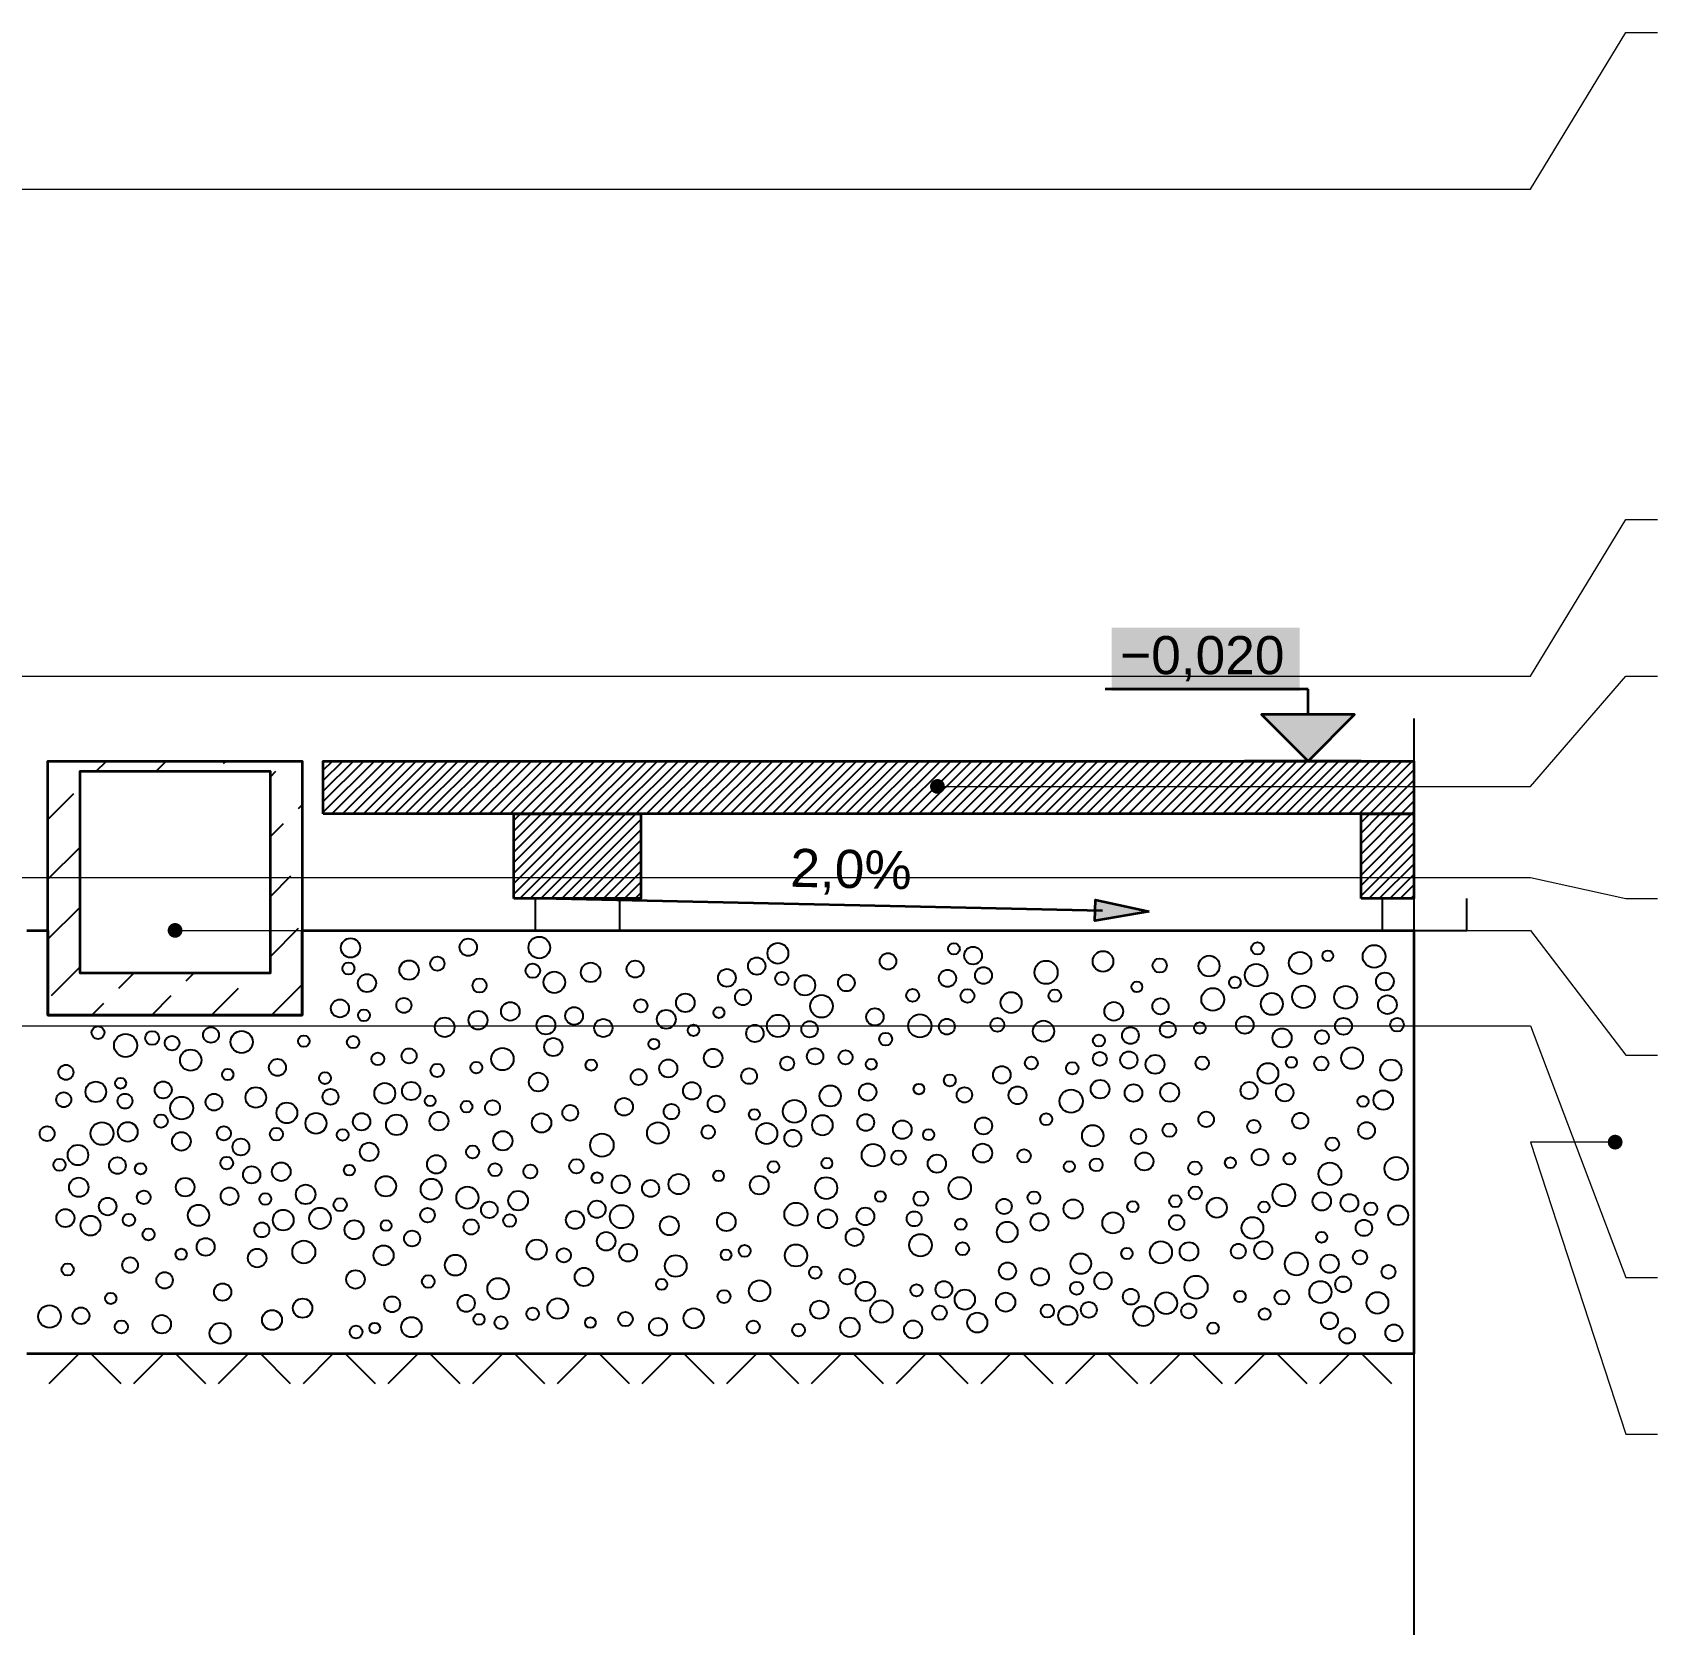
# Model space of a CAD drawing. Header units: metres. Extents: x -0.3 to 46, y -1.6 to 0.9.
# Drawn here: x 22.177 to 22.944, y -0.428 to 0.324 of the extents above; entities that cross this region are included whole.
import ezdxf

# ---------------------------------------------------------------- set-up
doc = ezdxf.new("R2010")
doc.units = ezdxf.units.M
doc.linetypes.add('KRESKOWA_DROBNA', pattern=[3.15, 2.1, -1.05])
doc.linetypes.add('PUNKTOWA_KROTKA', pattern=[6.3, 4.2, -1.05, 0, -1.05])
doc.layers.add('A-DET-MEMBRANY', color=8, linetype='PUNKTOWA_KROTKA', lineweight=25, true_color=0x455a64)
for name, color, linetype, lineweight in [('A-DET-PRZERWA', 8, 'Continuous', 25), ('A-KRESKOWANIE', 8, 'Continuous', 18), ('A-MASKA', 7, 'Continuous', 18), ('A-OPISY', 2, 'Continuous', 25), ('A-RZEDNE', 1, 'Continuous', 25), ('A-SYMBOLE', 2, 'Continuous', 25), ('A-WARSTWY', 8, 'Continuous', 25), ('A-WIDOK', 7, 'Continuous', 25)]:
    doc.layers.add(name, color=color, linetype=linetype, lineweight=lineweight)
doc.styles.add('PL_ARIAL', font='arial.ttf')

msp = doc.modelspace()

# ---------------------------------------------------------------- hatches: boundary and pattern name
at = {"layer": 'A-MASKA', "true_color": 0xffffff}
msp.add_hatch(color=7, dxfattribs=at).paths.add_polyline_path([(22.68635, 0.01304), (22.7751, 0.01304), (22.7751, 0.043), (22.68635, 0.043)])
at = {"layer": 'A-OPISY', "true_color": 0x000000}
for points in [[(22.6076, -0.032), (22.60748, -0.03109), (22.60713, -0.03025), (22.60658, -0.02953), (22.60585, -0.02897), (22.60501, -0.02862), (22.6041, -0.0285), (22.6032, -0.02862), (22.60235, -0.02897), (22.60163, -0.02953), (22.60107, -0.03025), (22.60072, -0.03109), (22.6006, -0.032), (22.60072, -0.03291), (22.60107, -0.03375), (22.60163, -0.03447), (22.60235, -0.03503), (22.6032, -0.03538), (22.6041, -0.0355), (22.60501, -0.03538), (22.60585, -0.03503), (22.60658, -0.03447), (22.60713, -0.03375), (22.60748, -0.03291)], [(22.2476, -0.1), (22.24748, -0.09909), (22.24713, -0.09825), (22.24658, -0.09753), (22.24585, -0.09697), (22.24501, -0.09662), (22.2441, -0.0965), (22.2432, -0.09662), (22.24235, -0.09697), (22.24163, -0.09753), (22.24107, -0.09825), (22.24072, -0.09909), (22.2406, -0.1), (22.24072, -0.10091), (22.24107, -0.10175), (22.24163, -0.10247), (22.24235, -0.10303), (22.2432, -0.10338), (22.2441, -0.1035), (22.24501, -0.10338), (22.24585, -0.10303), (22.24658, -0.10247), (22.24713, -0.10175), (22.24748, -0.10091)], [(22.9276, -0.2), (22.92748, -0.19909), (22.92713, -0.19825), (22.92658, -0.19753), (22.92585, -0.19697), (22.92501, -0.19662), (22.9241, -0.1965), (22.9232, -0.19662), (22.92235, -0.19697), (22.92163, -0.19753), (22.92107, -0.19825), (22.92072, -0.19909), (22.9206, -0.2), (22.92072, -0.20091), (22.92107, -0.20175), (22.92163, -0.20247), (22.92235, -0.20303), (22.9232, -0.20338), (22.9241, -0.2035), (22.92501, -0.20338), (22.92585, -0.20303), (22.92658, -0.20247), (22.92713, -0.20175), (22.92748, -0.20091)]]:
    msp.add_hatch(color=7, dxfattribs=at).paths.add_polyline_path(points)
at = {"layer": 'A-RZEDNE', "true_color": 0x000000}
msp.add_hatch(color=7, dxfattribs=at).paths.add_polyline_path([(22.7791, -0.02), (22.8011, 0.002), (22.7571, 0.002)])
at = {"layer": 'A-SYMBOLE', "true_color": 0x000000}
msp.add_hatch(color=7, dxfattribs=at).paths.add_polyline_path([(22.7041, -0.091), (22.67848, -0.09541), (22.67869, -0.08549)])

# ---------------------------------------------------------------- linework, layer by layer
at = {"layer": 'A-DET-MEMBRANY', "linetype": 'KRESKOWA_DROBNA', "lineweight": 25, "ltscale": 0.01, "true_color": 0x757575, "flags": 128}
msp.add_lwpolyline([(22.1741, -0.3), (22.8291, -0.3)], dxfattribs=at)
at = {"layer": 'A-DET-PRZERWA', "lineweight": 25, "ltscale": 0.01, "true_color": 0x000000}
msp.add_lwpolyline([(22.8291, 0), (22.8291, -0.49), (22.8491, -0.504), (22.8091, -0.516), (22.8291, -0.53), (22.8291, -1.02)], dxfattribs=at)
at = {"layer": 'A-KRESKOWANIE', "lineweight": 25, "ltscale": 0.01}
for points in [[(22.20665, -0.025), (22.21165, -0.02)], [(22.23519, -0.02475), (22.23993, -0.02)], [(22.26701, -0.02121), (22.26822, -0.02)], [(22.3141, -0.04412), (22.33822, -0.02)], [(22.3141, -0.03917), (22.33327, -0.02)], [(22.3141, -0.03422), (22.32832, -0.02)], [(22.3141, -0.02927), (22.32337, -0.02)], [(22.3141, -0.02432), (22.31842, -0.02)], [(22.31817, -0.045), (22.34317, -0.02)], [(22.32312, -0.045), (22.34812, -0.02)], [(22.32807, -0.045), (22.35307, -0.02)], [(22.33302, -0.045), (22.35802, -0.02)], [(22.33797, -0.045), (22.36297, -0.02)], [(22.34292, -0.045), (22.36792, -0.02)], [(22.34787, -0.045), (22.37287, -0.02)], [(22.35282, -0.045), (22.37782, -0.02)], [(22.35777, -0.045), (22.38277, -0.02)], [(22.36272, -0.045), (22.38772, -0.02)], [(22.36767, -0.045), (22.39267, -0.02)], [(22.37262, -0.045), (22.39762, -0.02)], [(22.37757, -0.045), (22.40257, -0.02)], [(22.38252, -0.045), (22.40752, -0.02)], [(22.38747, -0.045), (22.41247, -0.02)], [(22.39242, -0.045), (22.41742, -0.02)], [(22.39737, -0.045), (22.42237, -0.02)], [(22.40232, -0.045), (22.42732, -0.02)], [(22.40727, -0.045), (22.43227, -0.02)], [(22.41222, -0.045), (22.43722, -0.02)], [(22.41717, -0.045), (22.44217, -0.02)], [(22.42212, -0.045), (22.44712, -0.02)], [(22.42707, -0.045), (22.45207, -0.02)], [(22.43202, -0.045), (22.45702, -0.02)], [(22.43697, -0.045), (22.46197, -0.02)], [(22.44192, -0.045), (22.46692, -0.02)], [(22.44687, -0.045), (22.47187, -0.02)], [(22.45182, -0.045), (22.47682, -0.02)], [(22.45677, -0.045), (22.48177, -0.02)], [(22.46171, -0.045), (22.48671, -0.02)], [(22.46666, -0.045), (22.49166, -0.02)], [(22.47161, -0.045), (22.49661, -0.02)], [(22.47656, -0.045), (22.50156, -0.02)], [(22.48151, -0.045), (22.50651, -0.02)], [(22.48646, -0.045), (22.51146, -0.02)], [(22.49141, -0.045), (22.51641, -0.02)], [(22.49636, -0.045), (22.52136, -0.02)], [(22.50131, -0.045), (22.52631, -0.02)], [(22.50626, -0.045), (22.53126, -0.02)], [(22.51121, -0.045), (22.53621, -0.02)], [(22.51616, -0.045), (22.54116, -0.02)], [(22.52111, -0.045), (22.54611, -0.02)], [(22.52606, -0.045), (22.55106, -0.02)], [(22.53101, -0.045), (22.55601, -0.02)], [(22.53596, -0.045), (22.56096, -0.02)], [(22.54091, -0.045), (22.56591, -0.02)], [(22.54586, -0.045), (22.57086, -0.02)], [(22.55081, -0.045), (22.57581, -0.02)], [(22.55576, -0.045), (22.58076, -0.02)], [(22.56071, -0.045), (22.58571, -0.02)], [(22.56566, -0.045), (22.59066, -0.02)], [(22.57061, -0.045), (22.59561, -0.02)], [(22.57556, -0.045), (22.60056, -0.02)], [(22.58051, -0.045), (22.60551, -0.02)], [(22.58546, -0.045), (22.61046, -0.02)], [(22.59041, -0.045), (22.61541, -0.02)], [(22.59536, -0.045), (22.62036, -0.02)], [(22.60031, -0.045), (22.62531, -0.02)], [(22.60526, -0.045), (22.63026, -0.02)], [(22.61021, -0.045), (22.63521, -0.02)], [(22.61516, -0.045), (22.64016, -0.02)], [(22.62011, -0.045), (22.64511, -0.02)], [(22.62506, -0.045), (22.65006, -0.02)], [(22.63001, -0.045), (22.65501, -0.02)], [(22.63496, -0.045), (22.65996, -0.02)], [(22.63991, -0.045), (22.66491, -0.02)], [(22.64486, -0.045), (22.66986, -0.02)], [(22.64981, -0.045), (22.67481, -0.02)], [(22.65476, -0.045), (22.67976, -0.02)], [(22.6597, -0.045), (22.6847, -0.02)], [(22.66465, -0.045), (22.68965, -0.02)], [(22.6696, -0.045), (22.6946, -0.02)], [(22.67455, -0.045), (22.69955, -0.02)], [(22.6795, -0.045), (22.7045, -0.02)], [(22.68445, -0.045), (22.70945, -0.02)], [(22.6894, -0.045), (22.7144, -0.02)], [(22.69435, -0.045), (22.71935, -0.02)], [(22.6993, -0.045), (22.7243, -0.02)], [(22.70425, -0.045), (22.72925, -0.02)], [(22.7092, -0.045), (22.7342, -0.02)], [(22.71415, -0.045), (22.73915, -0.02)], [(22.7191, -0.045), (22.7441, -0.02)], [(22.72405, -0.045), (22.74905, -0.02)], [(22.729, -0.045), (22.754, -0.02)], [(22.73395, -0.045), (22.75895, -0.02)], [(22.7389, -0.045), (22.7639, -0.02)], [(22.74385, -0.045), (22.76885, -0.02)], [(22.7488, -0.045), (22.7738, -0.02)], [(22.75375, -0.045), (22.77875, -0.02)], [(22.7587, -0.045), (22.7837, -0.02)], [(22.76365, -0.045), (22.78865, -0.02)], [(22.7686, -0.045), (22.7936, -0.02)], [(22.77355, -0.045), (22.79855, -0.02)], [(22.7785, -0.045), (22.8035, -0.02)], [(22.78345, -0.045), (22.80845, -0.02)], [(22.7884, -0.045), (22.8134, -0.02)], [(22.79335, -0.045), (22.81835, -0.02)], [(22.7983, -0.045), (22.8233, -0.02)], [(22.80325, -0.045), (22.82825, -0.02)], [(22.2891, -0.0274), (22.29175, -0.02475)], [(22.8082, -0.045), (22.8291, -0.0241)], [(22.81315, -0.045), (22.8291, -0.02904)], [(22.1841, -0.04755), (22.19629, -0.03536)], [(22.8181, -0.045), (22.8291, -0.03399)], [(22.30236, -0.04243), (22.3041, -0.04069)], [(22.4041, -0.08281), (22.44192, -0.045)], [(22.4041, -0.07786), (22.43697, -0.045)], [(22.4041, -0.07291), (22.43202, -0.045)], [(22.4041, -0.06796), (22.42707, -0.045)], [(22.4041, -0.06301), (22.42212, -0.045)], [(22.4041, -0.05807), (22.41717, -0.045)], [(22.4041, -0.05312), (22.41222, -0.045)], [(22.4041, -0.04817), (22.40727, -0.045)], [(22.40687, -0.085), (22.44687, -0.045)], [(22.41182, -0.085), (22.45182, -0.045)], [(22.41677, -0.085), (22.45677, -0.045)], [(22.42171, -0.085), (22.46171, -0.045)], [(22.8041, -0.06889), (22.828, -0.045)], [(22.8041, -0.06394), (22.82305, -0.045)], [(22.8041, -0.05899), (22.8181, -0.045)], [(22.8041, -0.05404), (22.81315, -0.045)], [(22.8041, -0.0491), (22.8082, -0.045)], [(22.82305, -0.045), (22.8291, -0.03894)], [(22.828, -0.045), (22.8291, -0.04389)], [(22.2891, -0.05569), (22.29529, -0.0495)], [(22.42666, -0.085), (22.4641, -0.04756)], [(22.43161, -0.085), (22.4641, -0.05251)], [(22.8041, -0.07384), (22.8291, -0.04884)], [(22.1841, -0.07583), (22.1991, -0.06083)], [(22.43656, -0.085), (22.4641, -0.05746)], [(22.8041, -0.07879), (22.8291, -0.05379)], [(22.8041, -0.08374), (22.8291, -0.05874)], [(22.44151, -0.085), (22.4641, -0.06241)], [(22.44646, -0.085), (22.4641, -0.06736)], [(22.8078, -0.085), (22.8291, -0.06369)], [(22.81274, -0.085), (22.8291, -0.06864)], [(22.2891, -0.08397), (22.29883, -0.07425)], [(22.45141, -0.085), (22.4641, -0.07231)], [(22.81769, -0.085), (22.8291, -0.07359)], [(22.45636, -0.085), (22.4641, -0.07726)], [(22.46131, -0.085), (22.4641, -0.08221)], [(22.82264, -0.085), (22.8291, -0.07854)], [(22.82759, -0.085), (22.8291, -0.08349)], [(22.1841, -0.10412), (22.1991, -0.08912)], [(22.2891, -0.11225), (22.30236, -0.09899)], [(22.18569, -0.13081), (22.1991, -0.1174)], [(22.21751, -0.12728), (22.22479, -0.12)], [(22.24933, -0.12374), (22.25307, -0.12)], [(22.28115, -0.12021), (22.28136, -0.12)], [(22.26136, -0.14), (22.27408, -0.12728)], [(22.28964, -0.14), (22.3041, -0.12554)], [(22.20479, -0.14), (22.21044, -0.13435)], [(22.23307, -0.14), (22.24226, -0.13081)], [(22.19867, -0.3), (22.18453, -0.31414)], [(22.21867, -0.31414), (22.20453, -0.3)], [(22.23867, -0.3), (22.22453, -0.31414)], [(22.25867, -0.31414), (22.24453, -0.3)], [(22.27867, -0.3), (22.26453, -0.31414)], [(22.29867, -0.31414), (22.28453, -0.3)], [(22.31867, -0.3), (22.30453, -0.31414)], [(22.33867, -0.31414), (22.32453, -0.3)], [(22.35867, -0.3), (22.34453, -0.31414)], [(22.37867, -0.31414), (22.36453, -0.3)], [(22.39867, -0.3), (22.38453, -0.31414)], [(22.41867, -0.31414), (22.40453, -0.3)], [(22.43867, -0.3), (22.42453, -0.31414)], [(22.45867, -0.31414), (22.44453, -0.3)], [(22.47867, -0.3), (22.46453, -0.31414)], [(22.49867, -0.31414), (22.48453, -0.3)], [(22.51867, -0.3), (22.50453, -0.31414)], [(22.53867, -0.31414), (22.52453, -0.3)], [(22.55867, -0.3), (22.54453, -0.31414)], [(22.57867, -0.31414), (22.56453, -0.3)], [(22.59867, -0.3), (22.58453, -0.31414)], [(22.61867, -0.31414), (22.60453, -0.3)], [(22.63867, -0.3), (22.62453, -0.31414)], [(22.65867, -0.31414), (22.64453, -0.3)], [(22.67867, -0.3), (22.66453, -0.31414)], [(22.69867, -0.31414), (22.68453, -0.3)], [(22.71867, -0.3), (22.70453, -0.31414)], [(22.73867, -0.31414), (22.72453, -0.3)], [(22.75867, -0.3), (22.74453, -0.31414)], [(22.77867, -0.31414), (22.76453, -0.3)], [(22.79867, -0.3), (22.78453, -0.31414)], [(22.81867, -0.31414), (22.80453, -0.3)]]:
    msp.add_lwpolyline(points, dxfattribs=at)
for centre, radius in [((22.32695, -0.10825), 0.00457), ((22.38253, -0.10793), 0.00411), ((22.41609, -0.10812), 0.00512), ((22.52874, -0.11081), 0.00491), ((22.61187, -0.10871), 0.00272), ((22.75522, -0.10852), 0.00292), ((22.8103, -0.1123), 0.00538), ((22.3546, -0.11876), 0.00457), ((22.36798, -0.11572), 0.00337), ((22.46132, -0.11826), 0.00399), ((22.51879, -0.11683), 0.0041), ((22.58077, -0.1146), 0.00388), ((22.62091, -0.1119), 0.00419), ((22.65538, -0.11981), 0.00548), ((22.68227, -0.11463), 0.00487), ((22.70906, -0.11657), 0.00336), ((22.73236, -0.11684), 0.00494), ((22.77534, -0.11538), 0.00527), ((22.7884, -0.11198), 0.00253), ((22.32597, -0.11799), 0.00283), ((22.33472, -0.12488), 0.00427), ((22.38788, -0.12601), 0.00335), ((22.41302, -0.11905), 0.00341), ((22.42322, -0.12451), 0.00508), ((22.44039, -0.11983), 0.00461), ((22.50467, -0.12241), 0.00419), ((22.53062, -0.12271), 0.00309), ((22.54153, -0.12592), 0.00484), ((22.56108, -0.12483), 0.00394), ((22.60885, -0.12263), 0.00407), ((22.62585, -0.12132), 0.00397), ((22.74456, -0.12456), 0.00277), ((22.75457, -0.12116), 0.00533), ((22.81539, -0.12411), 0.00421), ((22.48505, -0.13418), 0.00439), ((22.51228, -0.13157), 0.00375), ((22.59239, -0.13067), 0.00302), ((22.61826, -0.13096), 0.00326), ((22.63888, -0.13406), 0.00495), ((22.65954, -0.13084), 0.00297), ((22.69827, -0.12667), 0.00256), ((22.73412, -0.1326), 0.00537), ((22.76199, -0.13472), 0.00518), ((22.77699, -0.13138), 0.00533), ((22.79684, -0.1316), 0.00538), ((22.32194, -0.13683), 0.00424), ((22.3333, -0.14009), 0.00279), ((22.35214, -0.13541), 0.00353), ((22.38717, -0.14241), 0.00443), ((22.4024, -0.13825), 0.00439), ((22.43253, -0.14039), 0.00417), ((22.46402, -0.13566), 0.00311), ((22.47605, -0.14198), 0.00446), ((22.50093, -0.13882), 0.00255), ((22.54937, -0.13582), 0.00535), ((22.57454, -0.14086), 0.00409), ((22.68736, -0.13822), 0.00444), ((22.70943, -0.13583), 0.00381), ((22.81657, -0.13508), 0.00443), ((22.20774, -0.14827), 0.00302), ((22.26107, -0.14938), 0.00371), ((22.37141, -0.14576), 0.00462), ((22.41924, -0.14475), 0.00442), ((22.44633, -0.14609), 0.00427), ((22.48888, -0.1472), 0.0027), ((22.51789, -0.14867), 0.00411), ((22.5288, -0.14512), 0.00529), ((22.5437, -0.1467), 0.00387), ((22.5958, -0.14509), 0.00548), ((22.60854, -0.14545), 0.00371), ((22.63239, -0.14456), 0.00329), ((22.65418, -0.14762), 0.005), ((22.69523, -0.14966), 0.00394), ((22.71289, -0.14686), 0.00373), ((22.72801, -0.14607), 0.0027), ((22.74927, -0.14467), 0.00413), ((22.79581, -0.14527), 0.00398), ((22.82111, -0.14457), 0.00322), ((22.22076, -0.15435), 0.00545), ((22.23332, -0.15083), 0.00328), ((22.24269, -0.15323), 0.00347), ((22.27554, -0.15266), 0.00524), ((22.30492, -0.15231), 0.00269), ((22.32816, -0.15277), 0.00292), ((22.42271, -0.15508), 0.00429), ((22.4702, -0.15367), 0.00253), ((22.57963, -0.15138), 0.00305), ((22.68037, -0.15206), 0.00284), ((22.76682, -0.15077), 0.00452), ((22.78567, -0.1504), 0.00329), ((22.25151, -0.16128), 0.00504), ((22.29244, -0.16472), 0.00402), ((22.33985, -0.1607), 0.00301), ((22.35463, -0.15925), 0.00353), ((22.39867, -0.16075), 0.0053), ((22.44063, -0.16364), 0.00265), ((22.47699, -0.16517), 0.00427), ((22.49817, -0.16027), 0.00438), ((22.53314, -0.16284), 0.00326), ((22.54631, -0.15949), 0.00383), ((22.56072, -0.15993), 0.00332), ((22.57287, -0.16324), 0.00257), ((22.64844, -0.16263), 0.00301), ((22.6808, -0.16064), 0.00329), ((22.69448, -0.1612), 0.00407), ((22.70683, -0.16326), 0.00446), ((22.72914, -0.16265), 0.00314), ((22.77126, -0.16228), 0.0026), ((22.78537, -0.16287), 0.00332), ((22.79989, -0.16027), 0.00513), ((22.81822, -0.16595), 0.005), ((22.19258, -0.16704), 0.00355), ((22.26898, -0.16806), 0.00268), ((22.3149, -0.16972), 0.00282), ((22.36785, -0.16612), 0.00313), ((22.38636, -0.16477), 0.00274), ((22.41563, -0.17162), 0.00444), ((22.46301, -0.16929), 0.00376), ((22.51518, -0.16881), 0.00371), ((22.60995, -0.17084), 0.00281), ((22.63447, -0.16819), 0.00413), ((22.66777, -0.16512), 0.00292), ((22.76017, -0.16751), 0.00489), ((22.19152, -0.17996), 0.00353), ((22.20668, -0.17625), 0.00487), ((22.21838, -0.17218), 0.00257), ((22.23851, -0.17532), 0.004), ((22.28223, -0.17891), 0.00487), ((22.31751, -0.17859), 0.00373), ((22.34312, -0.17697), 0.00492), ((22.35559, -0.17585), 0.00428), ((22.48812, -0.17579), 0.00413), ((22.55347, -0.17819), 0.00499), ((22.5712, -0.17635), 0.00409), ((22.59536, -0.17493), 0.00252), ((22.61681, -0.17767), 0.00361), ((22.64189, -0.17787), 0.00422), ((22.66723, -0.18065), 0.00547), ((22.68089, -0.17497), 0.00438), ((22.69666, -0.17676), 0.00415), ((22.71375, -0.17648), 0.00445), ((22.75125, -0.17563), 0.00405), ((22.76809, -0.17664), 0.00411), ((22.81458, -0.18014), 0.00459), ((22.22047, -0.18064), 0.00352), ((22.24722, -0.1839), 0.00538), ((22.2625, -0.18113), 0.00399), ((22.2969, -0.18616), 0.0049), ((22.36457, -0.18053), 0.00254), ((22.38173, -0.18323), 0.00275), ((22.394, -0.1837), 0.00351), ((22.4307, -0.18615), 0.00371), ((22.45612, -0.18331), 0.00417), ((22.47848, -0.18557), 0.00363), ((22.49957, -0.18194), 0.0039), ((22.53656, -0.18546), 0.00541), ((22.80505, -0.18076), 0.00258), ((22.2096, -0.19592), 0.00538), ((22.22179, -0.19514), 0.00464), ((22.23749, -0.19006), 0.00315), ((22.31063, -0.19109), 0.00493), ((22.33219, -0.19038), 0.00409), ((22.34864, -0.19182), 0.00489), ((22.36873, -0.19004), 0.00441), ((22.41716, -0.19091), 0.00456), ((22.47209, -0.19568), 0.0051), ((22.51764, -0.18693), 0.00257), ((22.52349, -0.19593), 0.00499), ((22.54977, -0.19201), 0.00483), ((22.57026, -0.19073), 0.00395), ((22.58754, -0.1941), 0.00438), ((22.6259, -0.19232), 0.00403), ((22.65545, -0.18918), 0.00283), ((22.71364, -0.19432), 0.0032), ((22.73097, -0.18925), 0.00365), ((22.75348, -0.19262), 0.00312), ((22.77543, -0.18989), 0.00377), ((22.80674, -0.1945), 0.00396), ((22.1837, -0.19601), 0.0035), ((22.2471, -0.19963), 0.0044), ((22.26715, -0.19585), 0.00333), ((22.2752, -0.20228), 0.00397), ((22.29196, -0.19623), 0.00304), ((22.32324, -0.19655), 0.00276), ((22.39887, -0.19935), 0.00456), ((22.44569, -0.20142), 0.0055), ((22.49587, -0.19521), 0.00317), ((22.53582, -0.19816), 0.004), ((22.5999, -0.19651), 0.00262), ((22.67742, -0.19696), 0.00503), ((22.69904, -0.19733), 0.00357), ((22.79056, -0.20094), 0.00316), ((22.19825, -0.20607), 0.00482), ((22.21689, -0.21109), 0.00393), ((22.26853, -0.20988), 0.003), ((22.33573, -0.20458), 0.00436), ((22.36745, -0.21045), 0.00438), ((22.3846, -0.20462), 0.00307), ((22.57369, -0.20614), 0.00534), ((22.58574, -0.20731), 0.0034), ((22.60383, -0.21016), 0.00429), ((22.62543, -0.20518), 0.00449), ((22.645, -0.20649), 0.00313), ((22.70185, -0.2091), 0.00427), ((22.74242, -0.2097), 0.00256), ((22.75638, -0.20709), 0.00391), ((22.77032, -0.20783), 0.00276), ((22.82072, -0.21246), 0.00547), ((22.18954, -0.21069), 0.00287), ((22.22783, -0.21256), 0.00266), ((22.28026, -0.21541), 0.00406), ((22.29425, -0.21397), 0.00438), ((22.32644, -0.21323), 0.00259), ((22.39521, -0.213), 0.00307), ((22.41187, -0.21383), 0.00329), ((22.43363, -0.21138), 0.00338), ((22.44339, -0.21682), 0.0026), ((22.50077, -0.21594), 0.00252), ((22.52669, -0.21173), 0.00273), ((22.55191, -0.20997), 0.00255), ((22.66636, -0.21153), 0.00259), ((22.67905, -0.2107), 0.00304), ((22.72569, -0.21223), 0.00314), ((22.78941, -0.21497), 0.00537), ((22.19862, -0.22133), 0.00457), ((22.24888, -0.22127), 0.00438), ((22.26983, -0.22554), 0.00415), ((22.30576, -0.22465), 0.00461), ((22.34362, -0.22083), 0.00484), ((22.36508, -0.22223), 0.00496), ((22.38215, -0.22624), 0.00523), ((22.45455, -0.21985), 0.00425), ((22.46867, -0.22186), 0.00401), ((22.4819, -0.2198), 0.0048), ((22.51997, -0.22032), 0.0044), ((22.55158, -0.2217), 0.00519), ((22.61464, -0.22178), 0.0053), ((22.72584, -0.224), 0.00307), ((22.76768, -0.225), 0.0053), ((22.21228, -0.2304), 0.00417), ((22.22932, -0.22605), 0.0032), ((22.25516, -0.23454), 0.00501), ((22.28672, -0.22686), 0.00275), ((22.32208, -0.22953), 0.00309), ((22.39253, -0.23195), 0.0039), ((22.4061, -0.22763), 0.00463), ((22.44327, -0.23168), 0.00409), ((22.45495, -0.23518), 0.00548), ((22.5373, -0.23404), 0.00546), ((22.57714, -0.22566), 0.00252), ((22.59621, -0.22671), 0.00344), ((22.63556, -0.23036), 0.0036), ((22.64967, -0.22621), 0.00298), ((22.66818, -0.23154), 0.00453), ((22.69637, -0.23047), 0.00261), ((22.71642, -0.22789), 0.00288), ((22.736, -0.23094), 0.00474), ((22.75827, -0.23063), 0.00259), ((22.78558, -0.22798), 0.00432), ((22.79863, -0.2287), 0.00418), ((22.80875, -0.23147), 0.00302), ((22.82167, -0.23451), 0.00467), ((22.19232, -0.23589), 0.00426), ((22.20419, -0.23943), 0.00468), ((22.2223, -0.23675), 0.00292), ((22.29518, -0.23682), 0.0049), ((22.31256, -0.23602), 0.00506), ((22.32863, -0.24134), 0.00449), ((22.34374, -0.2394), 0.00254), ((22.36331, -0.23448), 0.00345), ((22.38393, -0.24005), 0.00357), ((22.40209, -0.23704), 0.00298), ((22.43296, -0.23674), 0.00427), ((22.47749, -0.2395), 0.00447), ((22.50442, -0.23762), 0.00439), ((22.5522, -0.23619), 0.0045), ((22.57008, -0.23509), 0.00417), ((22.5931, -0.23621), 0.00352), ((22.61516, -0.23878), 0.00269), ((22.63705, -0.2425), 0.00489), ((22.65229, -0.23767), 0.00421), ((22.68696, -0.23813), 0.005), ((22.71706, -0.23798), 0.00354), ((22.75284, -0.24049), 0.00512), ((22.80548, -0.24047), 0.00384), ((22.23163, -0.24359), 0.00283), ((22.25854, -0.24948), 0.00421), ((22.28509, -0.24143), 0.00351), ((22.35602, -0.24549), 0.00376), ((22.44768, -0.24682), 0.00439), ((22.56496, -0.2449), 0.00415), ((22.59608, -0.24867), 0.00529), ((22.78551, -0.24492), 0.00259), ((22.247, -0.25293), 0.00263), ((22.28286, -0.25474), 0.00438), ((22.3049, -0.25183), 0.00541), ((22.34256, -0.25347), 0.00471), ((22.37646, -0.2581), 0.00492), ((22.41486, -0.25071), 0.00474), ((22.42766, -0.25345), 0.00336), ((22.45802, -0.25222), 0.0042), ((22.50427, -0.25321), 0.00253), ((22.51305, -0.25134), 0.00281), ((22.53729, -0.25352), 0.00523), ((22.61598, -0.25033), 0.00306), ((22.67181, -0.25738), 0.00483), ((22.69357, -0.25257), 0.00269), ((22.7096, -0.25201), 0.00523), ((22.72289, -0.25164), 0.00438), ((22.74615, -0.2515), 0.00351), ((22.75795, -0.25106), 0.00424), ((22.77357, -0.25749), 0.00545), ((22.78925, -0.2574), 0.00434), ((22.80363, -0.25438), 0.00334), ((22.19339, -0.26015), 0.00288), ((22.22287, -0.25804), 0.00368), ((22.32927, -0.26483), 0.00437), ((22.43719, -0.26366), 0.00433), ((22.4805, -0.25849), 0.00514), ((22.54637, -0.26159), 0.00291), ((22.56152, -0.26354), 0.00365), ((22.63717, -0.26085), 0.00402), ((22.65259, -0.26361), 0.00416), ((22.8171, -0.26124), 0.00326), ((22.23915, -0.26524), 0.00389), ((22.26657, -0.2708), 0.00407), ((22.36364, -0.26581), 0.003), ((22.39664, -0.26926), 0.00506), ((22.47387, -0.26716), 0.00266), ((22.52011, -0.27022), 0.00503), ((22.57007, -0.27051), 0.00456), ((22.59423, -0.26995), 0.00287), ((22.60713, -0.26953), 0.00393), ((22.6698, -0.26901), 0.00309), ((22.68227, -0.26549), 0.00406), ((22.72622, -0.26851), 0.00544), ((22.78493, -0.2708), 0.00522), ((22.79568, -0.26713), 0.00376), ((22.21373, -0.27382), 0.00266), ((22.30434, -0.2784), 0.00457), ((22.34662, -0.27659), 0.00376), ((22.38159, -0.2761), 0.00406), ((22.4248, -0.27857), 0.00486), ((22.50332, -0.27291), 0.00306), ((22.54833, -0.27914), 0.0043), ((22.57761, -0.27995), 0.00531), ((22.61702, -0.27436), 0.00479), ((22.6363, -0.27557), 0.00451), ((22.67561, -0.2792), 0.00374), ((22.69539, -0.273), 0.00375), ((22.71209, -0.27606), 0.00515), ((22.72274, -0.27973), 0.00354), ((22.74696, -0.27288), 0.0027), ((22.76672, -0.27332), 0.00343), ((22.81184, -0.27589), 0.00512), ((22.1848, -0.28235), 0.00533), ((22.19969, -0.28198), 0.00394), ((22.23782, -0.28597), 0.00435), ((22.28989, -0.28399), 0.00468), ((22.3557, -0.28737), 0.00479), ((22.38765, -0.28368), 0.00264), ((22.39799, -0.28527), 0.00302), ((22.413, -0.2811), 0.00295), ((22.44021, -0.28522), 0.00252), ((22.45678, -0.28356), 0.00342), ((22.47215, -0.2872), 0.00423), ((22.48898, -0.28319), 0.00475), ((22.56276, -0.28744), 0.0046), ((22.60508, -0.28056), 0.00342), ((22.62291, -0.28521), 0.00471), ((22.65599, -0.27976), 0.00312), ((22.66566, -0.28192), 0.00452), ((22.70135, -0.28215), 0.00476), ((22.75861, -0.28122), 0.00276), ((22.78919, -0.28438), 0.00397), ((22.21874, -0.28727), 0.00309), ((22.26538, -0.29027), 0.00495), ((22.32958, -0.28963), 0.00302), ((22.33839, -0.28779), 0.00252), ((22.51714, -0.28729), 0.00306), ((22.53849, -0.28875), 0.00299), ((22.59262, -0.28844), 0.00425), ((22.73426, -0.28786), 0.00267), ((22.79755, -0.29147), 0.00365), ((22.81966, -0.29006), 0.004)]:
    msp.add_circle(centre, radius, dxfattribs=at)
at = {"layer": 'A-OPISY', "lineweight": 18, "ltscale": 0.01}
for points in [[(21.9691, 0.25), (22.8841, 0.25), (22.9291, 0.32406), (22.9441, 0.32406)], [(22.0161, 0.02), (22.8841, 0.02), (22.9291, 0.09406), (22.9441, 0.09406)], [(22.6041, -0.032), (22.8841, -0.032), (22.9291, 0.02006), (22.9441, 0.02006)], [(22.0141, -0.075), (22.8841, -0.075), (22.9291, -0.08494), (22.9441, -0.08494)], [(22.2441, -0.1), (22.8841, -0.1), (22.9291, -0.15894), (22.9441, -0.15894)], [(22.0741, -0.145), (22.8841, -0.145), (22.9291, -0.26394), (22.9441, -0.26394)], [(22.9241, -0.2), (22.8841, -0.2), (22.9291, -0.33794), (22.9441, -0.33794)]]:
    msp.add_lwpolyline(points, dxfattribs=at)
at = {"layer": 'A-RZEDNE', "lineweight": 35, "ltscale": 0.01}
for points in [[(22.7791, 0.014), (22.68335, 0.014)], [(22.7791, 0.002), (22.7791, 0.014)], [(22.8041, -0.02), (22.7491, -0.02)]]:
    msp.add_lwpolyline(points, dxfattribs=at)
msp.add_lwpolyline([(22.7791, -0.02), (22.8011, 0.002), (22.7571, 0.002)], close=True, dxfattribs=at)
at = {"layer": 'A-SYMBOLE', "lineweight": 35, "ltscale": 0.01}
msp.add_lwpolyline([(22.4241, -0.085), (22.68211, -0.09053)], dxfattribs=at)
msp.add_lwpolyline([(22.7041, -0.091), (22.67848, -0.09541), (22.67869, -0.08549)], close=True, dxfattribs=at)
at = {"layer": 'A-WARSTWY', "lineweight": 35, "ltscale": 0.01}
for points in [[(22.1841, -0.14), (22.1841, -0.14), (22.1841, -0.02), (22.1841, -0.02), (22.1841, -0.02), (22.3041, -0.02), (22.3041, -0.02), (22.3041, -0.02), (22.3041, -0.14), (22.3041, -0.14), (22.3041, -0.14), (22.1841, -0.14)], [(22.3141, -0.045), (22.3141, -0.045), (22.3141, -0.02), (22.3141, -0.02), (22.3141, -0.02), (22.8291, -0.02), (22.8291, -0.02), (22.8291, -0.02), (22.8291, -0.045), (22.8291, -0.045), (22.8291, -0.045), (22.3141, -0.045)], [(22.1991, -0.025), (22.1991, -0.025), (22.1991, -0.025), (22.1991, -0.025), (22.1991, -0.025), (22.1991, -0.025), (22.1991, -0.025), (22.1991, -0.025), (22.1991, -0.025), (22.1991, -0.025), (22.1991, -0.025), (22.1991, -0.025), (22.1991, -0.025), (22.1991, -0.025), (22.1991, -0.025), (22.1991, -0.025), (22.1991, -0.025), (22.1991, -0.12), (22.1991, -0.12), (22.1991, -0.12), (22.1991, -0.12), (22.1991, -0.12), (22.1991, -0.12), (22.1991, -0.12), (22.1991, -0.12), (22.1991, -0.12), (22.1991, -0.12), (22.1991, -0.12), (22.1991, -0.12), (22.1991, -0.12), (22.1991, -0.12), (22.1991, -0.12), (22.1991, -0.12), (22.1991, -0.12), (22.2891, -0.12), (22.2891, -0.12), (22.2891, -0.12), (22.2891, -0.12), (22.2891, -0.12), (22.2891, -0.12), (22.2891, -0.12), (22.2891, -0.12), (22.2891, -0.12), (22.2891, -0.12), (22.2891, -0.12), (22.2891, -0.12), (22.2891, -0.12), (22.2891, -0.12), (22.2891, -0.12), (22.2891, -0.12), (22.2891, -0.12), (22.2891, -0.025), (22.2891, -0.025), (22.2891, -0.025), (22.2891, -0.025), (22.2891, -0.025), (22.2891, -0.025), (22.2891, -0.025), (22.2891, -0.025), (22.2891, -0.025), (22.2891, -0.025), (22.2891, -0.025), (22.2891, -0.025), (22.2891, -0.025), (22.2891, -0.025), (22.2891, -0.025), (22.2891, -0.025), (22.2891, -0.025)], [(22.4041, -0.085), (22.4041, -0.085), (22.4041, -0.045), (22.4041, -0.045), (22.4041, -0.045), (22.4641, -0.045), (22.4641, -0.045), (22.4641, -0.045), (22.4641, -0.085), (22.4641, -0.085), (22.4641, -0.085), (22.4041, -0.085)], [(22.8041, -0.085), (22.8041, -0.085), (22.8041, -0.045), (22.8041, -0.045), (22.8041, -0.045), (22.8291, -0.045), (22.8291, -0.045), (22.8291, -0.045), (22.8291, -0.085), (22.8291, -0.085), (22.8291, -0.085), (22.8041, -0.085)]]:
    msp.add_lwpolyline(points, close=True, dxfattribs=at)
msp.add_lwpolyline([(22.1741, -0.1), (22.1841, -0.1), (22.1841, -0.1), (22.1841, -0.1), (22.1841, -0.14), (22.1841, -0.14), (22.1841, -0.14), (22.1841, -0.14), (22.1841, -0.14), (22.1841, -0.14), (22.1841, -0.14), (22.1841, -0.14), (22.1841, -0.14), (22.1841, -0.14), (22.1841, -0.14), (22.1841, -0.14), (22.1841, -0.14), (22.1841, -0.14), (22.1841, -0.14), (22.1841, -0.14), (22.1841, -0.14), (22.3041, -0.14), (22.3041, -0.14), (22.3041, -0.14), (22.3041, -0.14), (22.3041, -0.14), (22.3041, -0.14), (22.3041, -0.14), (22.3041, -0.14), (22.3041, -0.14), (22.3041, -0.14), (22.3041, -0.14), (22.3041, -0.14), (22.3041, -0.14), (22.3041, -0.14), (22.3041, -0.14), (22.3041, -0.14), (22.3041, -0.14), (22.3041, -0.1), (22.3041, -0.1), (22.3041, -0.1), (22.8291, -0.1), (22.8291, -0.1), (22.8291, -0.1), (22.8291, -0.3), (22.8291, -0.3), (22.8291, -0.3), (22.1741, -0.3)], dxfattribs=at)
at = {"layer": 'A-WIDOK', "lineweight": 25, "ltscale": 0.01}
for points in [[(22.4141, -0.085), (22.4141, -0.1), (22.4541, -0.1), (22.4541, -0.085)], [(22.8141, -0.085), (22.8141, -0.1), (22.8541, -0.1), (22.8541, -0.085)]]:
    msp.add_lwpolyline(points, dxfattribs=at)

# ---------------------------------------------------------------- texts
at = {"layer": 'A-RZEDNE', "style": 'PL_ARIAL'}
msp.add_text('−0,020', height=0.018, dxfattribs=at).set_placement((22.69035, 0.021))
at = {"layer": 'A-SYMBOLE', "style": 'PL_ARIAL'}
msp.add_text('2,0%', height=0.018, rotation=-1.22758, dxfattribs=at).set_placement((22.53446, -0.07936))

doc.saveas('drawing.dxf')
